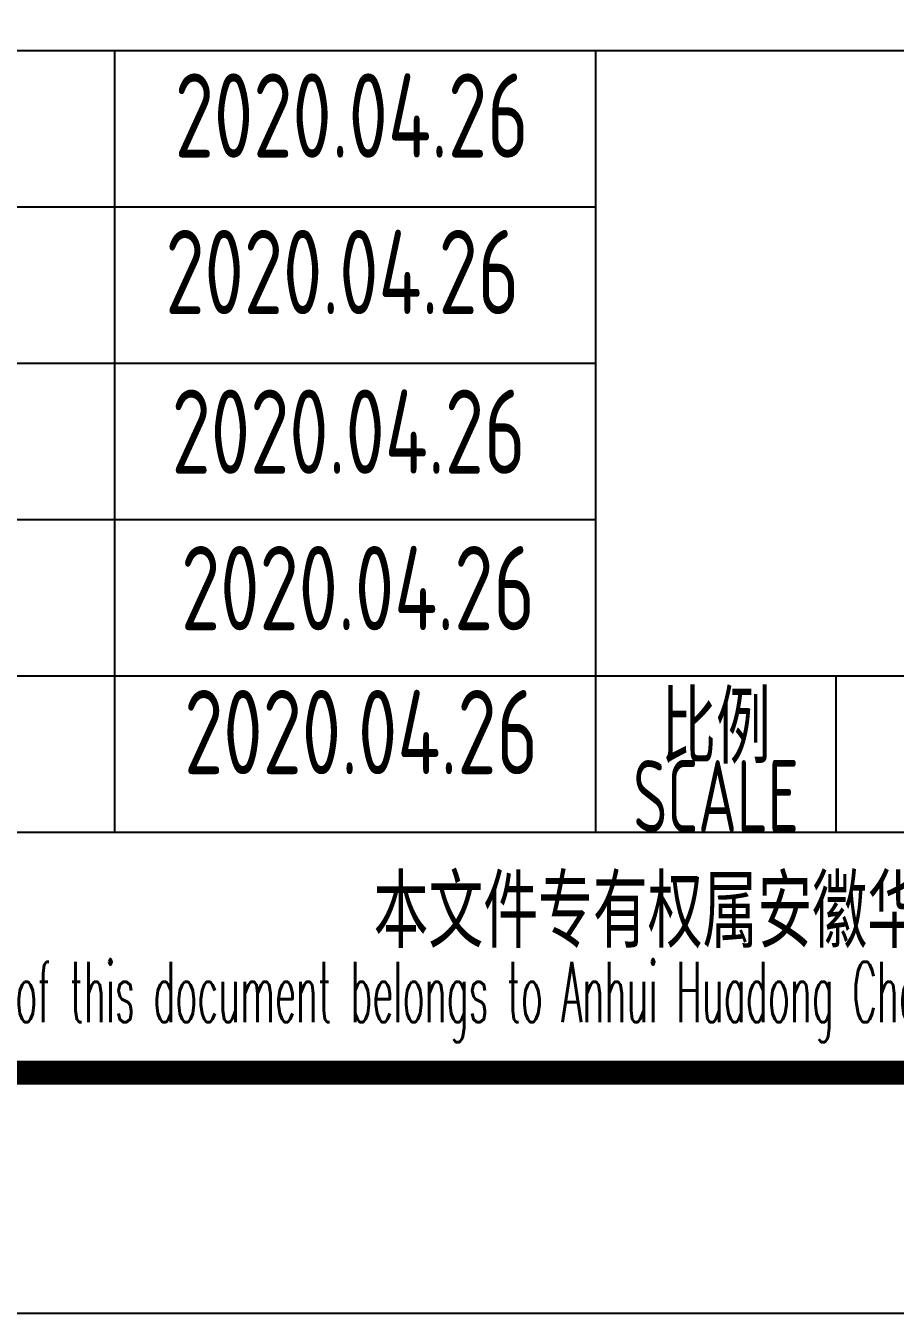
# Model space of a CAD drawing. Extents: x 4532298 to 10139194, y -639876 to -207028.
# Drawn here: x 4699603 to 4703219, y -282498 to -277145 of the extents above; entities that cross this region are included whole.
import ezdxf
from ezdxf.enums import TextEntityAlignment as Align

# ---------------------------------------------------------------- set-up
doc = ezdxf.new("R2010")
doc.units = 0
doc.header["$LTSCALE"] = 1000
doc.header["$MEASUREMENT"] = 0
doc.linetypes.add('2', pattern=[18.5, 12, -3, 0.5, -3])
doc.layers.get('0').update_dxf_attribs({"linetype": 'CONTINUOUS'})
doc.layers.add('PUB_TITLE', color=4, linetype='CONTINUOUS')
doc.styles.add('ECEC_TQ', font='txt_l.shx', dxfattribs={"bigfont": 'hztxt_l.shx'})
doc.styles.add('sceie', font='sceie.shx', dxfattribs={"width": 0.7, "bigfont": 'sceic.shx'})

# ---------------------------------------------------------------- blocks, each defined once
blk = doc.blocks.new('qm')
at = {"style": 'sceie', "width": 0.8}
for p in [(-941169.6, -984626.3), (-941208.7, -985276.9), (-941182.6, -985940.5), (-941143.6, -986591.1), (-941130.5, -987189.7)]:
    blk.add_attdef('2020.04.26', text='', height=350, dxfattribs=at).set_placement(p, align=Align.MIDDLE)

msp = doc.modelspace()

# ---------------------------------------------------------------- linework, layer by layer
for p, q in [((4696473.5, -277248.2), (4707473.5, -277248.2)), ((4699973.5, -280498.2), (4699973.5, -277248.2)), ((4699973.5, -280498.2), (4699973.5, -277248.2)), ((4701973.5, -280498.2), (4701973.5, -277248.2)), ((4701973.5, -280498.2), (4701973.5, -277248.2)), ((4696473.5, -277898.2), (4701973.5, -277898.2)), ((4696473.5, -278548.2), (4701973.5, -278548.2)), ((4696473.5, -279198.2), (4701973.5, -279198.2)), ((4696473.5, -279848.2), (4701973.5, -279848.2)), ((4701973.5, -279848.2), (4714473.5, -279848.2)), ((4702973.5, -280498.2), (4702973.5, -279848.2)), ((4696473.5, -280498.2), (4714473.5, -280498.2)), ((4696473.5, -281498.2), (4714473.5, -281498.2))]:
    msp.add_line(p, q)
at = {"layer": 'PUB_TITLE'}
msp.add_lwpolyline([(4656073.5, -282498.2), (4715473.5, -282498.2), (4715473.5, -240498.2), (4656073.5, -240498.2)], close=True, dxfattribs=at)
at = {"layer": 'PUB_TITLE', "const_width": 100}
msp.add_lwpolyline([(4658573.5, -281498.2), (4714473.5, -281498.2), (4714473.5, -241498.2), (4658573.5, -241498.2)], close=True, dxfattribs=at)

# ---------------------------------------------------------------- block references
at = {"color": 4, "linetype": '2'}
ref = msp.add_blockref('qm', (5642128.3, 707108.4), dxfattribs=at)
ref.add_attrib('2020.04.26', '2020.04.26', dxfattribs={"height": 350, "style": 'sceie', "width": 0.8}).set_placement((4700997.8, -280081.3), align=Align.MIDDLE)
ref.add_attrib('2020.04.26', '2020.04.26', dxfattribs={"height": 350, "style": 'sceie', "width": 0.8}).set_placement((4700984.8, -279482.8), align=Align.MIDDLE)
ref.add_attrib('2020.04.26', '2020.04.26', dxfattribs={"height": 350, "style": 'sceie', "width": 0.8}).set_placement((4700945.7, -278832.2), align=Align.MIDDLE)
ref.add_attrib('2020.04.26', '2020.04.26', dxfattribs={"height": 350, "style": 'sceie', "width": 0.8}).set_placement((4700919.7, -278168.5), align=Align.MIDDLE)
ref.add_attrib('2020.04.26', '2020.04.26', dxfattribs={"height": 350, "style": 'sceie', "width": 0.8}).set_placement((4700958.7, -277517.9), align=Align.MIDDLE)

# ---------------------------------------------------------------- texts
for s, height, style, width, p in [('比例', 300, 'sceie', 0.8, (4702473.5, -280048.2)), ('SCALE', 300, 'sceie', 0.7, (4702473.5, -280348.2)), ('本文件专有权属安徽华东化工医药工程有限责任公司所有,未经许可不得复制或转让给第三方', 300, 'sceie', 0.8, (4705644.6, -280847.1)), ('The proprietary right of this document belongs to Anhui Huadong Chemical And Medical Engineering  Co.,Ltd.  and any replication or transfer to the 3rd. side is forbidden without its permission. ', 250, 'ECEC_TQ', 0.45, (4705473.5, -281198.2))]:
    msp.add_text(s, height=height, dxfattribs=dict(style=style, width=width)).set_placement(p, align=Align.MIDDLE)

doc.saveas('drawing.dxf')
